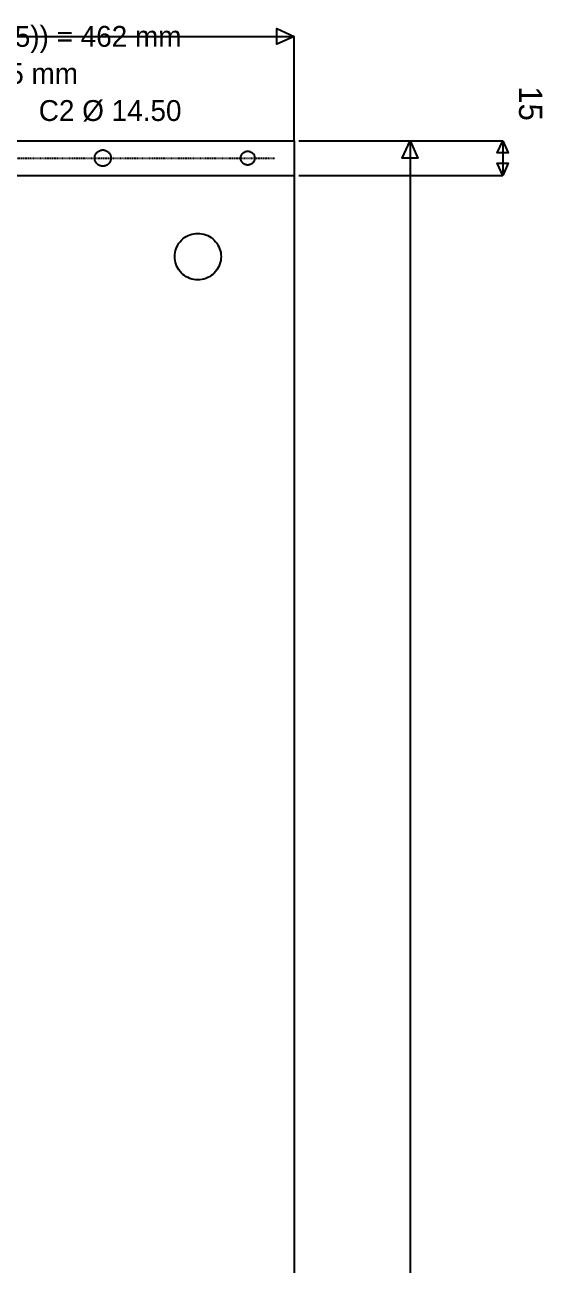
# Model space of a CAD drawing. Header units: millimetres. Extents: x 0 to 689, y -1000001 to 2212.
# Drawn here: x 466 to 689, y 1665 to 2200 of the extents above; entities that cross this region are included whole.
import ezdxf
from ezdxf.enums import TextEntityAlignment as Align

# ---------------------------------------------------------------- set-up
doc = ezdxf.new("R2010")
doc.units = ezdxf.units.MM
doc.linetypes.add('DASHED', pattern=[0.5, 0.25, -0.25])
doc.layers.add('DRAWING', color=7, linetype='Continuous')
doc.layers.add('TEXT', color=7, linetype='Continuous')

msp = doc.modelspace()

# ---------------------------------------------------------------- linework, layer by layer
at = {"layer": 'DRAWING', "linetype": 'CONTINUOUS', "true_color": 0xff6a00}
for p, q in [((120, 2195), (582, 2195)), ((582, 2150), (582, 2195)), ((584, 2150), (632, 2150)), ((584, 2150), (672, 2150)), ((632, 2150), (632, 320)), ((672, 2150), (672, 2135)), ((584, 2135), (672, 2135))]:
    msp.add_line(p, q, dxfattribs=at)
at = {"layer": 'DRAWING', "linetype": 'CONTINUOUS', "true_color": 0x111111}
for p, q in [((120, 2150), (582, 2150)), ((582, 2150), (582, 320)), ((120, 2135), (582, 2135))]:
    msp.add_line(p, q, dxfattribs=at)
at = {"layer": 'DRAWING', "linetype": 'DASHED', "true_color": 0xb000ff}
msp.add_line((128, 2142.5), (574, 2142.5), dxfattribs=at)
at = {"layer": 'DRAWING', "linetype": 'CONTINUOUS', "true_color": 0xff6a00}
for points in [[(582, 2195), (574.5, 2191.62), (574.5, 2198.38)], [(632, 2150), (635.38, 2142.5), (628.62, 2142.5)], [(672, 2150), (674.36, 2144.75), (669.64, 2144.75)], [(672, 2135), (669.64, 2140.25), (674.36, 2140.25)]]:
    msp.add_lwpolyline(points, close=True, dxfattribs=at)
at = {"layer": 'DRAWING', "linetype": 'CONTINUOUS', "true_color": 0x111111}
for points in [[(503, 2142.5), (502.99, 2142.19), (502.95, 2141.89), (502.88, 2141.59), (502.79, 2141.3), (502.67, 2141.02), (502.53, 2140.75), (502.37, 2140.49), (502.18, 2140.25), (501.97, 2140.03), (501.75, 2139.82), (501.51, 2139.63), (501.25, 2139.47), (500.98, 2139.33), (500.7, 2139.21), (500.41, 2139.12), (500.11, 2139.05), (499.81, 2139.01), (499.5, 2139), (499.19, 2139.01), (498.89, 2139.05), (498.59, 2139.12), (498.3, 2139.21), (498.02, 2139.33), (497.75, 2139.47), (497.49, 2139.63), (497.25, 2139.82), (497.03, 2140.03), (496.82, 2140.25), (496.63, 2140.49), (496.47, 2140.75), (496.33, 2141.02), (496.21, 2141.3), (496.12, 2141.59), (496.05, 2141.89), (496.01, 2142.19), (496, 2142.5), (496.01, 2142.81), (496.05, 2143.11), (496.12, 2143.41), (496.21, 2143.7), (496.33, 2143.98), (496.47, 2144.25), (496.63, 2144.51), (496.82, 2144.75), (497.03, 2144.97), (497.25, 2145.18), (497.49, 2145.37), (497.75, 2145.53), (498.02, 2145.67), (498.3, 2145.79), (498.59, 2145.88), (498.89, 2145.95), (499.19, 2145.99), (499.5, 2146), (499.81, 2145.99), (500.11, 2145.95), (500.41, 2145.88), (500.7, 2145.79), (500.98, 2145.67), (501.25, 2145.53), (501.51, 2145.37), (501.75, 2145.18), (501.97, 2144.97), (502.18, 2144.75), (502.37, 2144.51), (502.53, 2144.25), (502.67, 2143.98), (502.79, 2143.7), (502.88, 2143.41), (502.95, 2143.11), (502.99, 2142.81), (503, 2142.5)], [(565, 2142.5), (564.99, 2142.24), (564.95, 2141.98), (564.9, 2141.72), (564.82, 2141.47), (564.72, 2141.23), (564.6, 2141), (564.46, 2140.78), (564.3, 2140.57), (564.12, 2140.38), (563.93, 2140.2), (563.72, 2140.04), (563.5, 2139.9), (563.27, 2139.78), (563.03, 2139.68), (562.78, 2139.6), (562.52, 2139.55), (562.26, 2139.51), (562, 2139.5), (561.74, 2139.51), (561.48, 2139.55), (561.22, 2139.6), (560.97, 2139.68), (560.73, 2139.78), (560.5, 2139.9), (560.28, 2140.04), (560.07, 2140.2), (559.88, 2140.38), (559.7, 2140.57), (559.54, 2140.78), (559.4, 2141), (559.28, 2141.23), (559.18, 2141.47), (559.1, 2141.72), (559.05, 2141.98), (559.01, 2142.24), (559, 2142.5), (559.01, 2142.76), (559.05, 2143.02), (559.1, 2143.28), (559.18, 2143.53), (559.28, 2143.77), (559.4, 2144), (559.54, 2144.22), (559.7, 2144.43), (559.88, 2144.62), (560.07, 2144.8), (560.28, 2144.96), (560.5, 2145.1), (560.73, 2145.22), (560.97, 2145.32), (561.22, 2145.4), (561.48, 2145.45), (561.74, 2145.49), (562, 2145.5), (562.26, 2145.49), (562.52, 2145.45), (562.78, 2145.4), (563.03, 2145.32), (563.27, 2145.22), (563.5, 2145.1), (563.72, 2144.96), (563.93, 2144.8), (564.12, 2144.62), (564.3, 2144.43), (564.46, 2144.22), (564.6, 2144), (564.72, 2143.77), (564.82, 2143.53), (564.9, 2143.28), (564.95, 2143.02), (564.99, 2142.76), (565, 2142.5)], [(550.5, 2100), (550.46, 2099.13), (550.35, 2098.26), (550.16, 2097.41), (549.9, 2096.58), (549.56, 2095.77), (549.16, 2095), (548.69, 2094.26), (548.16, 2093.57), (547.57, 2092.93), (546.93, 2092.34), (546.24, 2091.81), (545.5, 2091.34), (544.73, 2090.94), (543.92, 2090.6), (543.09, 2090.34), (542.24, 2090.15), (541.37, 2090.04), (540.5, 2090), (539.63, 2090.04), (538.76, 2090.15), (537.91, 2090.34), (537.08, 2090.6), (536.27, 2090.94), (535.5, 2091.34), (534.76, 2091.81), (534.07, 2092.34), (533.43, 2092.93), (532.84, 2093.57), (532.31, 2094.26), (531.84, 2095), (531.44, 2095.77), (531.1, 2096.58), (530.84, 2097.41), (530.65, 2098.26), (530.54, 2099.13), (530.5, 2100), (530.54, 2100.87), (530.65, 2101.74), (530.84, 2102.59), (531.1, 2103.42), (531.44, 2104.23), (531.84, 2105), (532.31, 2105.74), (532.84, 2106.43), (533.43, 2107.07), (534.07, 2107.66), (534.76, 2108.19), (535.5, 2108.66), (536.27, 2109.06), (537.08, 2109.4), (537.91, 2109.66), (538.76, 2109.85), (539.63, 2109.96), (540.5, 2110), (541.37, 2109.96), (542.24, 2109.85), (543.09, 2109.66), (543.92, 2109.4), (544.73, 2109.06), (545.5, 2108.66), (546.24, 2108.19), (546.93, 2107.66), (547.57, 2107.07), (548.16, 2106.43), (548.69, 2105.74), (549.16, 2105), (549.56, 2104.23), (549.9, 2103.42), (550.16, 2102.59), (550.35, 2101.74), (550.46, 2100.87), (550.5, 2100)]]:
    msp.add_lwpolyline(points, close=True, dxfattribs=at)

# ---------------------------------------------------------------- texts
at = {"layer": 'TEXT', "true_color": 0xff6a00}
for s, p in [('Width = Core (320) + 2×((RSP (65) + FB (12)) − 4×t (1.5)) = 462 mm', (351, 2195)), ('Lifting hole side dist = RSP/2 + (FB − 2t) = 41.5 mm', (351, 2179)), ('Blank-off holes: 12 × ø6 @ 150mm pitch  |  C1 Ø 15.88   C2 Ø 14.50', (351, 2163))]:
    msp.add_text(s, height=9, dxfattribs=at).set_placement(p, align=Align.MIDDLE_CENTER)
msp.add_text('15', height=10, rotation=-90, dxfattribs=at).set_placement((684, 2166), align=Align.MIDDLE_CENTER)

doc.saveas('drawing.dxf')
